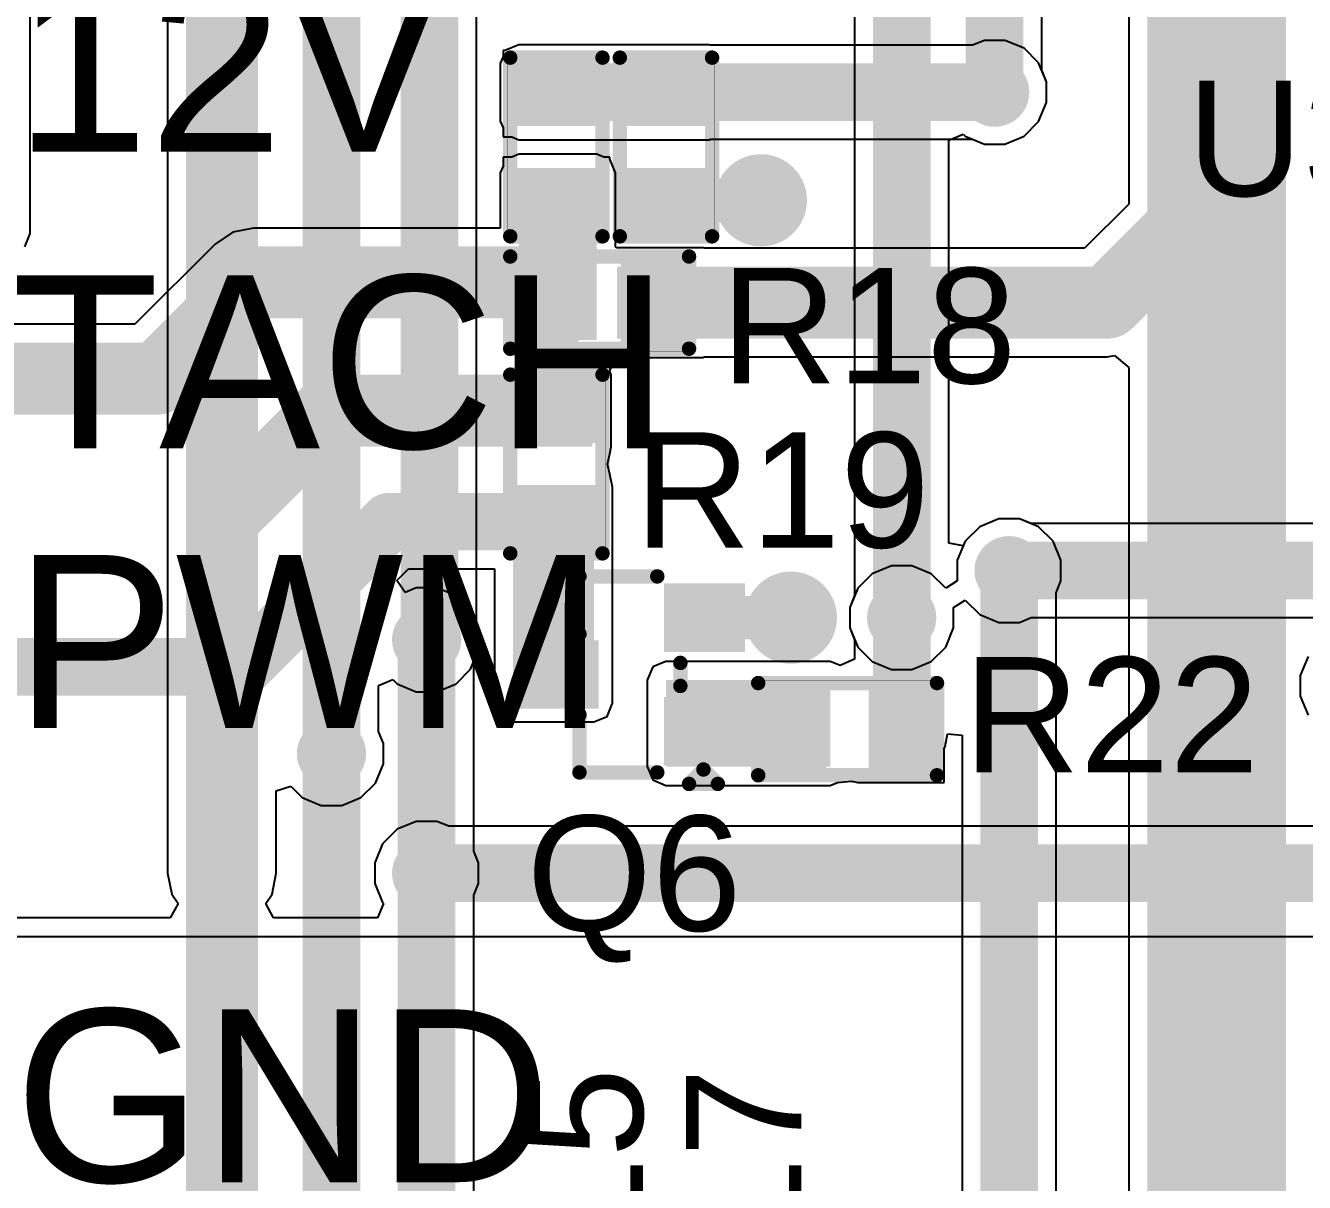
# Model space of a CAD drawing. Header units: millimetres. Extents: x -6.2 to 75.6, y -2 to 69.2.
# Drawn here: x 11.02 to 22.29, y 30.07 to 40.26 of the extents above; entities that cross this region are included whole.
import ezdxf

# ---------------------------------------------------------------- set-up
doc = ezdxf.new("R2010")
doc.units = ezdxf.units.MM
for name, color, linetype in [('BottomLayer', 5, 'Continuous'), ('BottomSolder', 6, 'Continuous'), ('TopLayer', 1, 'Continuous'), ('TopOverlay', 2, 'Continuous'), ('TopPaste', 8, 'Continuous'), ('TopSolder', 216, 'Continuous'), ('ViaHoleLayer', 16, 'Continuous')]:
    doc.layers.add(name, color=color, linetype=linetype)
doc.styles.add('Arial', font='arial.ttf', dxfattribs={"height": 0.2})

# ---------------------------------------------------------------- blocks, each defined once
blk = doc.blocks.new('R___0402_14')
at = {"layer": 'TopLayer'}
for points in [[(-0.6985, -0.3175), (-0.6985, 0.3175), (-0.2412999999999999, 0.3175), (-0.2413, -0.3175)], [(0.2412999999999999, -0.3175), (0.2413, 0.3175), (0.6985, 0.3175), (0.6985, -0.3175)]]:
    blk.add_hatch(color=1, dxfattribs=at).paths.add_polyline_path(points)
at = {"layer": 'TopPaste'}
for points in [[(-0.6985, -0.3175), (-0.6985, 0.3175), (-0.2412999999999999, 0.3175), (-0.2413, -0.3175)], [(0.2412999999999999, -0.3175), (0.2413, 0.3175), (0.6985, 0.3175), (0.6985, -0.3175)]]:
    blk.add_hatch(color=8, dxfattribs=at).paths.add_polyline_path(points)
at = {"layer": 'TopSolder'}
for points in [[(-0.75350116, -0.37250116), (-0.75350116, 0.37250116), (-0.1862988399999999, 0.37250116), (-0.18629884, -0.37250116)], [(0.1862988399999999, -0.37250116), (0.18629884, 0.37250116), (0.75350116, 0.37250116), (0.75350116, -0.37250116)]]:
    blk.add_hatch(color=216, dxfattribs=at).paths.add_polyline_path(points)
at = {"layer": 'TopOverlay'}
for points, const_width in [([(-0.7874, 0.4064), (0.7874, 0.4064)], 0.127), ([(-0.7874, 0.4064), (-0.7874, -0.4064)], 0.127), ([(0.7874, 0.4064), (0.7874, -0.4064)], 0.127), ([(-0.7874, -0.4064), (0.7874, -0.4064)], 0.127), ([(-0.8128, -0.4318), (0.8128, -0.4318)], 0.0032258)]:
    blk.add_lwpolyline(points, dxfattribs=dict(at, const_width=const_width))
for points, const_width in [([(-0.8191499999999999, 0.4064, 1), (-0.7556499999999999, 0.4064, 1)], 0.0635), ([(-0.8191499999999999, 0.4064, 1), (-0.7556499999999999, 0.4064, 1)], 0.0635), ([(0.7556499999999999, 0.4064, 1), (0.8191499999999999, 0.4064, 1)], 0.0635), ([(0.7556499999999999, 0.4064, 1), (0.8191499999999999, 0.4064, 1)], 0.0635), ([(-0.8191499999999999, -0.4064, 1), (-0.7556499999999999, -0.4064, 1)], 0.0635), ([(-0.8191499999999999, -0.4064, 1), (-0.7556499999999999, -0.4064, 1)], 0.0635), ([(-0.81360518, -0.4318, 1), (-0.8119948199999999, -0.4318, 1)], 0.0016129), ([(0.7556499999999999, -0.4064, 1), (0.8191499999999999, -0.4064, 1)], 0.0635), ([(0.7556499999999999, -0.4064, 1), (0.8191499999999999, -0.4064, 1)], 0.0635), ([(0.8119948199999999, -0.4318, 1), (0.81360518, -0.4318, 1)], 0.0016129)]:
    blk.add_lwpolyline(points, format="xyb", close=True, dxfattribs=dict(at, const_width=const_width))
blk = doc.blocks.new('R___0402_15')
at = {"layer": 'TopLayer'}
for points in [[(-0.6985, -0.3175), (-0.6985, 0.3175), (-0.2412999999999999, 0.3175), (-0.2413, -0.3175)], [(0.2412999999999999, -0.3175), (0.2413, 0.3175), (0.6985, 0.3175), (0.6985, -0.3175)]]:
    blk.add_hatch(color=1, dxfattribs=at).paths.add_polyline_path(points)
at = {"layer": 'TopPaste'}
for points in [[(-0.6985, -0.3175), (-0.6985, 0.3175), (-0.2412999999999999, 0.3175), (-0.2413, -0.3175)], [(0.2412999999999999, -0.3175), (0.2413, 0.3175), (0.6985, 0.3175), (0.6985, -0.3175)]]:
    blk.add_hatch(color=8, dxfattribs=at).paths.add_polyline_path(points)
at = {"layer": 'TopSolder'}
for points in [[(-0.75350116, -0.37250116), (-0.75350116, 0.37250116), (-0.1862988399999999, 0.37250116), (-0.18629884, -0.37250116)], [(0.1862988399999999, -0.37250116), (0.18629884, 0.37250116), (0.75350116, 0.37250116), (0.75350116, -0.37250116)]]:
    blk.add_hatch(color=216, dxfattribs=at).paths.add_polyline_path(points)
at = {"layer": 'TopOverlay'}
for points, const_width in [([(0.7874, 0.4064), (-0.7874, 0.4064)], 0.127), ([(-0.7874, 0.4064), (-0.7874, -0.4064)], 0.127), ([(0.7874, 0.4064), (0.7874, -0.4064)], 0.127), ([(0.7874, -0.4064), (-0.7874, -0.4064)], 0.127), ([(0.8128, -0.4318), (-0.8128, -0.4318)], 0.0032258)]:
    blk.add_lwpolyline(points, dxfattribs=dict(at, const_width=const_width))
for points, const_width in [([(-0.8191499999999999, 0.4064, 1), (-0.7556499999999999, 0.4064, 1)], 0.0635), ([(-0.8191499999999999, 0.4064, 1), (-0.7556499999999999, 0.4064, 1)], 0.0635), ([(0.7556499999999999, 0.4064, 1), (0.8191499999999999, 0.4064, 1)], 0.0635), ([(0.7556499999999999, 0.4064, 1), (0.8191499999999999, 0.4064, 1)], 0.0635), ([(-0.8191499999999999, -0.4064, 1), (-0.7556499999999999, -0.4064, 1)], 0.0635), ([(-0.8191499999999999, -0.4064, 1), (-0.7556499999999999, -0.4064, 1)], 0.0635), ([(-0.81360518, -0.4318, 1), (-0.8119948199999999, -0.4318, 1)], 0.0016129), ([(0.7556499999999999, -0.4064, 1), (0.8191499999999999, -0.4064, 1)], 0.0635), ([(0.7556499999999999, -0.4064, 1), (0.8191499999999999, -0.4064, 1)], 0.0635), ([(0.8119948199999999, -0.4318, 1), (0.81360518, -0.4318, 1)], 0.0016129)]:
    blk.add_lwpolyline(points, format="xyb", close=True, dxfattribs=dict(at, const_width=const_width))
blk = doc.blocks.new('R___0402_17')
at = {"layer": 'TopLayer'}
for points in [[(-0.6985, -0.3175), (-0.6985, 0.3174999999999999), (-0.2413000000000001, 0.3175), (-0.2412999999999999, -0.3174999999999999)], [(0.2413000000000001, -0.3175), (0.2412999999999999, 0.3174999999999999), (0.6985, 0.3175), (0.6985, -0.3174999999999999)]]:
    blk.add_hatch(color=1, dxfattribs=at).paths.add_polyline_path(points)
at = {"layer": 'TopPaste'}
for points in [[(-0.6985, -0.3175), (-0.6985, 0.3174999999999999), (-0.2413000000000001, 0.3175), (-0.2412999999999999, -0.3174999999999999)], [(0.2413000000000001, -0.3175), (0.2412999999999999, 0.3174999999999999), (0.6985, 0.3175), (0.6985, -0.3174999999999999)]]:
    blk.add_hatch(color=8, dxfattribs=at).paths.add_polyline_path(points)
at = {"layer": 'TopSolder'}
for points in [[(-0.75350116, -0.3725011600000001), (-0.75350116, 0.3725011599999999), (-0.18629884, 0.3725011600000001), (-0.1862988399999999, -0.3725011599999999)], [(0.18629884, -0.3725011600000001), (0.1862988399999999, 0.3725011599999999), (0.75350116, 0.3725011600000001), (0.75350116, -0.3725011599999999)]]:
    blk.add_hatch(color=216, dxfattribs=at).paths.add_polyline_path(points)
at = {"layer": 'TopOverlay'}
for points, const_width in [([(0.7874, 0.4064), (-0.7874, 0.4064)], 0.127), ([(-0.7874, -0.4064), (-0.7874, 0.4064)], 0.127), ([(0.7874, -0.4064), (0.7874, 0.4064)], 0.127), ([(0.7874, -0.4064), (-0.7874, -0.4064)], 0.127), ([(0.8128, -0.4318), (-0.8128, -0.4318)], 0.0032258)]:
    blk.add_lwpolyline(points, dxfattribs=dict(at, const_width=const_width))
for points, const_width in [([(-0.8191499999999999, 0.4064, 1), (-0.7556499999999999, 0.4064, 1)], 0.0635), ([(-0.8191499999999999, 0.4064, 1), (-0.7556499999999999, 0.4064, 1)], 0.0635), ([(0.7556499999999999, 0.4064, 1), (0.8191499999999999, 0.4064, 1)], 0.0635), ([(0.7556499999999999, 0.4064, 1), (0.8191499999999999, 0.4064, 1)], 0.0635), ([(-0.8191499999999999, -0.4064, 1), (-0.7556499999999999, -0.4064, 1)], 0.0635), ([(-0.8191499999999999, -0.4064, 1), (-0.7556499999999999, -0.4064, 1)], 0.0635), ([(-0.81360518, -0.4318, 1), (-0.8119948199999999, -0.4318, 1)], 0.0016129), ([(0.7556499999999999, -0.4064, 1), (0.8191499999999999, -0.4064, 1)], 0.0635), ([(0.7556499999999999, -0.4064, 1), (0.8191499999999999, -0.4064, 1)], 0.0635), ([(0.8119948199999999, -0.4318, 1), (0.81360518, -0.4318, 1)], 0.0016129)]:
    blk.add_lwpolyline(points, format="xyb", close=True, dxfattribs=dict(at, const_width=const_width))
blk = doc.blocks.new('R___0402_18')
at = {"layer": 'TopLayer'}
for points in [[(-0.6985, -0.3175), (-0.6985, 0.3175), (-0.2412999999999999, 0.3175), (-0.2413, -0.3175)], [(0.2412999999999999, -0.3175), (0.2413, 0.3175), (0.6985, 0.3175), (0.6985, -0.3175)]]:
    blk.add_hatch(color=1, dxfattribs=at).paths.add_polyline_path(points)
at = {"layer": 'TopPaste'}
for points in [[(-0.6985, -0.3175), (-0.6985, 0.3175), (-0.2412999999999999, 0.3175), (-0.2413, -0.3175)], [(0.2412999999999999, -0.3175), (0.2413, 0.3175), (0.6985, 0.3175), (0.6985, -0.3175)]]:
    blk.add_hatch(color=8, dxfattribs=at).paths.add_polyline_path(points)
at = {"layer": 'TopSolder'}
for points in [[(-0.75350116, -0.37250116), (-0.75350116, 0.37250116), (-0.1862988399999999, 0.37250116), (-0.18629884, -0.37250116)], [(0.1862988399999999, -0.37250116), (0.18629884, 0.37250116), (0.75350116, 0.37250116), (0.75350116, -0.37250116)]]:
    blk.add_hatch(color=216, dxfattribs=at).paths.add_polyline_path(points)
at = {"layer": 'TopOverlay'}
for points, const_width in [([(-0.7874, 0.4064), (0.7874, 0.4064)], 0.127), ([(-0.7874, 0.4064), (-0.7874, -0.4064)], 0.127), ([(0.7874, 0.4064), (0.7874, -0.4064)], 0.127), ([(-0.7874, -0.4064), (0.7874, -0.4064)], 0.127), ([(-0.8128, -0.4318), (0.8128, -0.4318)], 0.0032258)]:
    blk.add_lwpolyline(points, dxfattribs=dict(at, const_width=const_width))
for points, const_width in [([(-0.8191499999999999, 0.4064, 1), (-0.7556499999999999, 0.4064, 1)], 0.0635), ([(-0.8191499999999999, 0.4064, 1), (-0.7556499999999999, 0.4064, 1)], 0.0635), ([(0.7556499999999999, 0.4064, 1), (0.8191499999999999, 0.4064, 1)], 0.0635), ([(0.7556499999999999, 0.4064, 1), (0.8191499999999999, 0.4064, 1)], 0.0635), ([(-0.8191499999999999, -0.4064, 1), (-0.7556499999999999, -0.4064, 1)], 0.0635), ([(-0.8191499999999999, -0.4064, 1), (-0.7556499999999999, -0.4064, 1)], 0.0635), ([(-0.81360518, -0.4318, 1), (-0.8119948199999999, -0.4318, 1)], 0.0016129), ([(0.7556499999999999, -0.4064, 1), (0.8191499999999999, -0.4064, 1)], 0.0635), ([(0.7556499999999999, -0.4064, 1), (0.8191499999999999, -0.4064, 1)], 0.0635), ([(0.8119948199999999, -0.4318, 1), (0.81360518, -0.4318, 1)], 0.0016129)]:
    blk.add_lwpolyline(points, format="xyb", close=True, dxfattribs=dict(at, const_width=const_width))
blk = doc.blocks.new('R___0402_19')
at = {"layer": 'TopLayer'}
for points in [[(-0.6985, -0.3175), (-0.6985, 0.3175), (-0.2412999999999999, 0.3175), (-0.2413, -0.3175)], [(0.2412999999999999, -0.3175), (0.2413, 0.3175), (0.6985, 0.3175), (0.6985, -0.3175)]]:
    blk.add_hatch(color=1, dxfattribs=at).paths.add_polyline_path(points)
at = {"layer": 'TopPaste'}
for points in [[(-0.6985, -0.3175), (-0.6985, 0.3175), (-0.2412999999999999, 0.3175), (-0.2413, -0.3175)], [(0.2412999999999999, -0.3175), (0.2413, 0.3175), (0.6985, 0.3175), (0.6985, -0.3175)]]:
    blk.add_hatch(color=8, dxfattribs=at).paths.add_polyline_path(points)
at = {"layer": 'TopSolder'}
for points in [[(-0.75350116, -0.37250116), (-0.75350116, 0.37250116), (-0.1862988399999999, 0.37250116), (-0.18629884, -0.37250116)], [(0.1862988399999999, -0.37250116), (0.18629884, 0.37250116), (0.75350116, 0.37250116), (0.75350116, -0.37250116)]]:
    blk.add_hatch(color=216, dxfattribs=at).paths.add_polyline_path(points)
at = {"layer": 'TopOverlay'}
for points, const_width in [([(-0.7874, 0.4064), (0.7874, 0.4064)], 0.127), ([(-0.7874, -0.4064), (-0.7874, 0.4064)], 0.127), ([(0.7874, -0.4064), (0.7874, 0.4064)], 0.127), ([(-0.7874, -0.4064), (0.7874, -0.4064)], 0.127), ([(-0.8128, -0.4318), (0.8128, -0.4318)], 0.0032258)]:
    blk.add_lwpolyline(points, dxfattribs=dict(at, const_width=const_width))
for points, const_width in [([(-0.8191499999999999, 0.4064, 1), (-0.7556499999999999, 0.4064, 1)], 0.0635), ([(-0.8191499999999999, 0.4064, 1), (-0.7556499999999999, 0.4064, 1)], 0.0635), ([(0.7556499999999999, 0.4064, 1), (0.8191499999999999, 0.4064, 1)], 0.0635), ([(0.7556499999999999, 0.4064, 1), (0.8191499999999999, 0.4064, 1)], 0.0635), ([(-0.8191499999999999, -0.4064, 1), (-0.7556499999999999, -0.4064, 1)], 0.0635), ([(-0.8191499999999999, -0.4064, 1), (-0.7556499999999999, -0.4064, 1)], 0.0635), ([(-0.81360518, -0.4318, 1), (-0.8119948199999999, -0.4318, 1)], 0.0016129), ([(0.7556499999999999, -0.4064, 1), (0.8191499999999999, -0.4064, 1)], 0.0635), ([(0.7556499999999999, -0.4064, 1), (0.8191499999999999, -0.4064, 1)], 0.0635), ([(0.8119948199999999, -0.4318, 1), (0.81360518, -0.4318, 1)], 0.0016129)]:
    blk.add_lwpolyline(points, format="xyb", close=True, dxfattribs=dict(at, const_width=const_width))
blk = doc.blocks.new('SOT_523_27')
at = {"layer": 'TopLayer'}
for points in [[(-0.1999996, 0.9000020099999999), (0.1999996, 0.9000020099999999), (0.1999996, 0.39000303), (-0.1999996, 0.39000303)], [(-0.6999985999999999, -0.38999795), (-0.2999994, -0.38999795), (-0.2999994, -0.8999969299999999), (-0.6999985999999999, -0.8999969299999999)], [(0.30000194, -0.38999795), (0.7000011399999999, -0.38999795), (0.7000011399999999, -0.8999969299999999), (0.30000194, -0.8999969299999999)]]:
    blk.add_hatch(color=1, dxfattribs=at).paths.add_polyline_path(points)
at = {"layer": 'TopPaste'}
for points in [[(-0.1999996, 0.9000020099999999), (0.1999996, 0.9000020099999999), (0.1999996, 0.39000303), (-0.1999996, 0.39000303)], [(-0.6999985999999999, -0.38999795), (-0.2999994, -0.38999795), (-0.2999994, -0.8999969299999999), (-0.6999985999999999, -0.8999969299999999)], [(0.30000194, -0.38999795), (0.7000011399999999, -0.38999795), (0.7000011399999999, -0.8999969299999999), (0.30000194, -0.8999969299999999)]]:
    blk.add_hatch(color=8, dxfattribs=at).paths.add_polyline_path(points)
at = {"layer": 'TopSolder'}
for points in [[(-0.3015996, 1.00160201), (0.3015996, 1.00160201), (0.3015996, 0.28840303), (-0.3015996, 0.28840303)], [(-0.8015985999999998, -0.28839795), (-0.1983994, -0.28839795), (-0.1983994, -1.00159693), (-0.8015985999999998, -1.00159693)], [(0.19840194, -0.28839795), (0.8016011399999999, -0.28839795), (0.8016011399999999, -1.00159693), (0.19840194, -1.00159693)]]:
    blk.add_hatch(color=216, dxfattribs=at).paths.add_polyline_path(points)
at = {"layer": 'TopOverlay', "const_width": 0.127}
for points in [[(-0.8635974599999999, 0.4571999999999999), (-0.35559746, 0.4571999999999999)], [(-0.8635974599999999, 0.4571999999999999), (-0.8635974599999999, -0.2286)], [(0.35559746, 0.4571999999999999), (0.8635974599999999, 0.4571999999999999)], [(0.8635974599999999, 0.4571999999999999), (0.8635974599999999, -0.2286)], [(-0.9652, -0.508), (-0.9652, -0.7619999999999999)], [(-0.9652, -0.508), (-0.8382, -0.635)], [(-0.1016, -0.4318), (0.1016, -0.4318)], [(-0.8382, -0.635), (-0.9652, -0.7619999999999999)]]:
    blk.add_lwpolyline(points, dxfattribs=at)
at = {"layer": 'TopOverlay', "const_width": 0.0635}
for points in [[(-0.89534746, 0.4571999999999999, 1), (-0.8318474599999999, 0.4571999999999999, 1)], [(-0.89534746, 0.4571999999999999, 1), (-0.8318474599999999, 0.4571999999999999, 1)], [(-0.38734746, 0.4571999999999999, 1), (-0.32384746, 0.4571999999999999, 1)], [(0.32384746, 0.4571999999999999, 1), (0.38734746, 0.4571999999999999, 1)], [(0.8318474599999999, 0.4571999999999999, 1), (0.89534746, 0.4571999999999999, 1)], [(0.8318474599999999, 0.4571999999999999, 1), (0.89534746, 0.4571999999999999, 1)], [(-0.89534746, -0.2286, 1), (-0.8318474599999999, -0.2286, 1)], [(0.8318474599999999, -0.2286, 1), (0.89534746, -0.2286, 1)], [(-0.99695, -0.508, 1), (-0.9334499999999999, -0.508, 1)], [(-0.99695, -0.508, 1), (-0.9334499999999999, -0.508, 1)], [(-0.13335, -0.4318, 1), (-0.06985, -0.4318, 1)], [(0.06985, -0.4318, 1), (0.13335, -0.4318, 1)], [(-0.86995, -0.635, 1), (-0.80645, -0.635, 1)], [(-0.86995, -0.635, 1), (-0.80645, -0.635, 1)], [(-0.99695, -0.7619999999999999, 1), (-0.9334499999999999, -0.7619999999999999, 1)], [(-0.99695, -0.7619999999999999, 1), (-0.9334499999999999, -0.7619999999999999, 1)]]:
    blk.add_lwpolyline(points, format="xyb", close=True, dxfattribs=at)

msp = doc.modelspace()

# ---------------------------------------------------------------- hatches: boundary and pattern name
at = {"layer": 'BottomLayer'}
h = msp.add_hatch(color=5, dxfattribs=at)
edge = h.paths.add_edge_path()
edge.add_arc((19.55801016, 39.6748), 0.3048, 0, 360)
h = msp.add_hatch(color=5, dxfattribs=at)
edge = h.paths.add_edge_path()
edge.add_arc((17.49861118, 38.7223), 0.3048, 0, 360)
h = msp.add_hatch(color=5, dxfattribs=at)
edge = h.paths.add_edge_path()
edge.add_arc((12.75081016, 35.9156), 0.3048, 0, 360)
h = msp.add_hatch(color=5, dxfattribs=at)
edge = h.paths.add_edge_path()
edge.add_arc((19.68501016, 35.4584), 0.3048, 0, 360)
h = msp.add_hatch(color=5, dxfattribs=at)
edge = h.paths.add_edge_path()
edge.add_arc((17.76260862, 35.04400154), 0.3048, 0, 360)
h = msp.add_hatch(color=5, dxfattribs=at)
edge = h.paths.add_edge_path()
edge.add_arc((18.73886016, 35.04400154), 0.3048, 0, 360)
h = msp.add_hatch(color=5, dxfattribs=at)
edge = h.paths.add_edge_path()
edge.add_arc((14.55421016, 34.8488), 0.3048, 0, 360)
h = msp.add_hatch(color=5, dxfattribs=at)
edge = h.paths.add_edge_path()
edge.add_arc((13.71601016, 33.8455), 0.3048, 0, 360)
h = msp.add_hatch(color=5, dxfattribs=at)
edge = h.paths.add_edge_path()
edge.add_arc((12.75081016, 32.7914), 0.3048, 0, 360)
h = msp.add_hatch(color=5, dxfattribs=at)
edge = h.paths.add_edge_path()
edge.add_arc((14.55421016, 32.7914), 0.3048, 0, 360)
at = {"layer": 'BottomSolder'}
h = msp.add_hatch(color=6, dxfattribs=at)
edge = h.paths.add_edge_path()
edge.add_arc((17.49861118, 38.7223), 0.4064, 0, 360)
h = msp.add_hatch(color=6, dxfattribs=at)
edge = h.paths.add_edge_path()
edge.add_arc((17.76260862, 35.04400154), 0.4064, 0, 360)
at = {"layer": 'TopLayer'}
for points in [[(20.9042, 27.4066), (22.1234, 27.4066), (22.1234, 49.7078), (20.9042, 49.7078)], [(15.36701016, 39.4208), (17.04341016, 39.4208), (17.04341016, 39.9288), (15.36701016, 39.9288)], [(15.36701016, 37.49039999999999), (16.05281016, 37.49039999999999), (16.05281016, 38.9636), (15.36701016, 38.9636)], [(16.23061016, 37.5031), (16.99261016, 37.5031), (16.99261016, 38.1381), (16.23061016, 38.1381)], [(16.01471016, 37.18559999999999), (15.25271016, 37.18559999999999), (15.25271016, 36.5506), (16.01471016, 36.5506)], [(15.31621016, 34.29), (16.02741016, 34.29), (16.02741016, 36.195), (15.31621016, 36.195)], [(16.66241016, 33.7312), (18.11021016, 33.7312), (18.11021016, 34.4932), (16.66241016, 34.4932)]]:
    msp.add_hatch(color=1, dxfattribs=at).paths.add_polyline_path(points)
h = msp.add_hatch(color=1, dxfattribs=at)
edge = h.paths.add_edge_path()
edge.add_arc((19.55801016, 39.6748), 0.3048, 0, 360)
h = msp.add_hatch(color=1, dxfattribs=at)
edge = h.paths.add_edge_path()
edge.add_arc((17.49861118, 38.7223), 0.3048, 0, 360)
h = msp.add_hatch(color=1, dxfattribs=at)
edge = h.paths.add_edge_path()
edge.add_arc((12.75081016, 35.9156), 0.3048, 0, 360)
h = msp.add_hatch(color=1, dxfattribs=at)
edge = h.paths.add_edge_path()
edge.add_arc((19.68501016, 35.4584), 0.3048, 0, 360)
h = msp.add_hatch(color=1, dxfattribs=at)
edge = h.paths.add_edge_path()
edge.add_arc((17.76260862, 35.04400154), 0.3048, 0, 360)
h = msp.add_hatch(color=1, dxfattribs=at)
edge = h.paths.add_edge_path()
edge.add_arc((18.73886016, 35.04400154), 0.3048, 0, 360)
h = msp.add_hatch(color=1, dxfattribs=at)
edge = h.paths.add_edge_path()
edge.add_arc((14.55421016, 34.8488), 0.3048, 0, 360)
h = msp.add_hatch(color=1, dxfattribs=at)
edge = h.paths.add_edge_path()
edge.add_arc((13.71601016, 33.8455), 0.3048, 0, 360)
h = msp.add_hatch(color=1, dxfattribs=at)
edge = h.paths.add_edge_path()
edge.add_arc((12.75081016, 32.7914), 0.3048, 0, 360)
h = msp.add_hatch(color=1, dxfattribs=at)
edge = h.paths.add_edge_path()
edge.add_arc((14.55421016, 32.7914), 0.3048, 0, 360)
at = {"layer": 'TopSolder'}
h = msp.add_hatch(color=216, dxfattribs=at)
edge = h.paths.add_edge_path()
edge.add_arc((17.49861118, 38.7223), 0.4064, 0, 360)
h = msp.add_hatch(color=216, dxfattribs=at)
edge = h.paths.add_edge_path()
edge.add_arc((17.76260862, 35.04400154), 0.4064, 0, 360)
at = {"layer": 'ViaHoleLayer'}
h = msp.add_hatch(color=16, dxfattribs=at)
edge = h.paths.add_edge_path()
edge.add_arc((19.55801016, 39.6748), 0.1524, 0, 360)
h = msp.add_hatch(color=16, dxfattribs=at)
edge = h.paths.add_edge_path()
edge.add_arc((17.49861118, 38.7223), 0.1524, 0, 360)
h = msp.add_hatch(color=16, dxfattribs=at)
edge = h.paths.add_edge_path()
edge.add_arc((12.75081016, 35.9156), 0.1524, 0, 360)
h = msp.add_hatch(color=16, dxfattribs=at)
edge = h.paths.add_edge_path()
edge.add_arc((19.68501016, 35.4584), 0.1524, 0, 360)
h = msp.add_hatch(color=16, dxfattribs=at)
edge = h.paths.add_edge_path()
edge.add_arc((17.76260862, 35.04400154), 0.1524, 0, 360)
h = msp.add_hatch(color=16, dxfattribs=at)
edge = h.paths.add_edge_path()
edge.add_arc((18.73886016, 35.04400154), 0.1524, 0, 360)
h = msp.add_hatch(color=16, dxfattribs=at)
edge = h.paths.add_edge_path()
edge.add_arc((14.55421016, 34.8488), 0.1524, 0, 360)
h = msp.add_hatch(color=16, dxfattribs=at)
edge = h.paths.add_edge_path()
edge.add_arc((13.71601016, 33.8455), 0.1524, 0, 360)
h = msp.add_hatch(color=16, dxfattribs=at)
edge = h.paths.add_edge_path()
edge.add_arc((12.75081016, 32.7914), 0.1524, 0, 360)
h = msp.add_hatch(color=16, dxfattribs=at)
edge = h.paths.add_edge_path()
edge.add_arc((14.55421016, 32.7914), 0.1524, 0, 360)

# ---------------------------------------------------------------- linework, layer by layer
at = {"layer": 'BottomLayer'}
for p, q in [((12.2717052, 47.4218), (12.2717052, 35.9156)), ((18.32449726, 45.33266016), (18.32449726, 35.2383598)), ((14.99397306, 34.98183758), (14.99397306, 44.30644174)), ((19.97237306, 39.86915826), (19.97237306, 44.0810523)), ((20.01521016, 39.76574215999999), (19.97237306, 39.86915826)), ((20.01521016, 39.58385783999999), (20.01521016, 39.76574215999999)), ((19.945604, 39.41581652), (20.01521016, 39.58385783999999)), ((19.81699364, 39.28720616), (19.945604, 39.41581652)), ((19.15322306, 39.25340384), (19.28022306, 39.30600978)), ((19.15322306, 35.70114018), (19.15322306, 39.25340384)), ((19.28022306, 39.30600978), (19.29902668, 39.28720616)), ((19.29902668, 39.28720616), (19.467068, 39.2176)), ((19.467068, 39.2176), (19.64895232, 39.2176)), ((19.64895232, 39.2176), (19.81699364, 39.28720616)), ((12.2717052, 35.9156), (12.2717052, 32.7914)), ((19.42602668, 35.84599384), (19.29741632, 35.71738348)), ((19.594068, 35.9156), (19.42602668, 35.84599384)), ((19.77595232, 35.9156), (19.594068, 35.9156)), ((19.87936842, 35.8727629), (19.77595232, 35.9156)), ((27.51437474, 35.8727629), (19.87936842, 35.8727629)), ((19.29741632, 35.71738348), (19.28022306, 35.67587734)), ((19.28022306, 35.67587734), (19.15322306, 35.70114018)), ((18.32449726, 35.2383598), (18.28166016, 35.1349437)), ((19.19606016, 35.13494116), (19.29741886, 35.19941398)), ((19.29741886, 35.19941398), (19.42602668, 35.07080616)), ((18.28166016, 35.1349437), (18.28166016, 34.95305938)), ((19.19606016, 34.95305938), (19.19606016, 35.13494116)), ((19.42602668, 35.07080616), (19.594068, 35.0012)), ((19.77595232, 35.0012), (19.87936842, 35.0440371)), ((19.87936842, 35.0440371), (27.68601016, 35.0440371)), ((15.01141016, 34.93974216), (14.99397306, 34.98183758)), ((15.01141016, 34.75785784), (15.01141016, 34.93974216)), ((18.28166016, 34.95305938), (18.35126632, 34.78501806)), ((19.126454, 34.78501806), (19.19606016, 34.95305938)), ((19.594068, 35.0012), (19.77595232, 35.0012)), ((14.941804, 34.58981651999999), (15.01141016, 34.75785784)), ((18.35126632, 34.78501806), (18.47987668, 34.6564077)), ((18.99784364, 34.6564077), (19.126454, 34.78501806)), ((22.32000616, 34.70138348), (22.2504, 34.53334216)), ((14.81319364, 34.46120616), (14.941804, 34.58981651999999)), ((18.47987668, 34.6564077), (18.647918, 34.58680154)), ((18.647918, 34.58680154), (18.82980232, 34.58680154)), ((18.82980232, 34.58680154), (18.99784364, 34.6564077)), ((14.13037306, 34.44645384), (14.25737306, 34.49905978)), ((14.25737306, 34.49905978), (14.29522668, 34.46120616)), ((22.2504, 34.53334216), (22.2504, 34.35145783999999)), ((14.13037306, 34.03985826), (14.13037306, 34.44645384)), ((14.29522668, 34.46120616), (14.463268, 34.3916)), ((14.463268, 34.3916), (14.64515232, 34.3916)), ((14.64515232, 34.3916), (14.81319364, 34.46120616)), ((22.2504, 34.35145783999999), (22.32000616, 34.18341652)), ((14.17321016, 33.93644216), (14.13037306, 34.03985826)), ((14.17321016, 33.75455784), (14.17321016, 33.93644216)), ((14.103604, 33.58651652), (14.17321016, 33.75455784)), ((13.97499364, 33.45790616), (14.103604, 33.58651652)), ((13.22991512, 33.517713), (13.35691512, 33.55801772)), ((13.22991512, 32.7914), (13.22991512, 33.517713)), ((13.35691512, 33.55801772), (13.45702668, 33.45790616)), ((13.45702668, 33.45790616), (13.625068, 33.3883)), ((13.625068, 33.3883), (13.80695232, 33.3883)), ((13.80695232, 33.3883), (13.97499364, 33.45790616)), ((14.463268, 33.2486), (14.29522668, 33.17899384)), ((14.64515232, 33.2486), (14.463268, 33.2486)), ((14.7485735, 33.20576036), (14.64515232, 33.2486)), ((14.29522668, 33.17899384), (14.16661632, 33.05038347999999)), ((38.20264648, 33.2057629), (14.7485735, 33.20576036)), ((14.16661632, 33.05038347999999), (14.09701016, 32.88234216)), ((12.2717052, 32.7914), (12.30817452, 32.60805518)), ((13.1934458, 32.60805518), (13.22991512, 32.7914)), ((14.09701016, 32.88234216), (14.09701016, 32.70045784)), ((14.09701016, 32.70045784), (14.16661632, 32.53241652)), ((12.30817452, 32.60805518), (12.36396562, 32.52455776)), ((13.1376547, 32.52455776), (13.1934458, 32.60805518)), ((12.36396562, 32.52455776), (12.29608158, 32.39755776)), ((13.20553874, 32.39755776), (13.1376547, 32.52455776)), ((14.17447508, 32.52455776), (14.12186914, 32.39755776)), ((14.16661632, 32.53241652), (14.17447508, 32.52455776)), ((12.29608158, 32.39755776), (6.74355776, 32.39755776)), ((14.12186914, 32.39755776), (13.20553874, 32.39755776)), ((6.5786, 32.2326), (49.4284, 32.2326))]:
    msp.add_line(p, q, dxfattribs=at)
for points, const_width in [([(13.71601016, 33.8455), (13.71601016, 51.181)], 0.508), ([(12.75081016, 35.9156), (12.75081016, 47.4218)], 0.635), ([(18.73886016, 35.04400154), (18.73886016, 45.33266016)], 0.508), ([(19.55801016, 39.6748), (19.55801016, 45.05961016)], 0.508), ([(14.57961016, 34.94604136), (14.57961016, 44.5008)], 0.508), ([(12.75081016, 32.7914), (12.75081016, 35.9156)], 0.635), ([(19.68501016, 35.4584), (27.68601016, 35.4584)], 0.508), ([(14.57364878, 34.94007998), (14.57961016, 34.94604136)], 0.508), ([(14.57364878, 34.88016138), (14.57364878, 34.94007998)], 0.508), ([(14.57364878, 34.88016138), (14.57961016, 34.87419999999999)], 0.508), ([(14.55421016, 32.79139746), (41.32581016, 32.7914)], 0.508)]:
    msp.add_lwpolyline(points, dxfattribs=dict(at, const_width=const_width))
for points, const_width in [([(19.43101016, 39.6748, 1), (19.68501016, 39.6748, 1)], 0.254), ([(12.59206016, 35.9156, 1), (12.90956016, 35.9156, 1)], 0.3175), ([(12.59206016, 35.9156, 1), (12.90956016, 35.9156, 1)], 0.3175), ([(19.55801016, 35.4584, 1), (19.81201016, 35.4584, 1)], 0.254), ([(18.61186016, 35.04400154, 1), (18.86586016, 35.04400154, 1)], 0.254), ([(14.44664878, 34.94007998, 1), (14.70064878, 34.94007998, 1)], 0.254), ([(14.44664878, 34.94007998, 1), (14.70064878, 34.94007998, 1)], 0.254), ([(14.45261016, 34.94604136, 1), (14.70661016, 34.94604136, 1)], 0.254), ([(14.45261016, 34.94604136, 1), (14.70661016, 34.94604136, 1)], 0.254), ([(14.44664878, 34.88016138, 1), (14.70064878, 34.88016138, 1)], 0.254), ([(14.44664878, 34.88016138, 1), (14.70064878, 34.88016138, 1)], 0.254), ([(14.45261016, 34.87419999999999, 1), (14.70661016, 34.87419999999999, 1)], 0.254), ([(13.58901016, 33.8455, 1), (13.84301016, 33.8455, 1)], 0.254), ([(12.59206016, 32.7914, 1), (12.90956016, 32.7914, 1)], 0.3175), ([(14.42721016, 32.79139746, 1), (14.68121016, 32.79139746, 1)], 0.254)]:
    msp.add_lwpolyline(points, format="xyb", close=True, dxfattribs=dict(at, const_width=const_width))
at = {"layer": 'TopLayer'}
for p, q in [((20.73924224, 44.04872064), (20.73924224, 38.68878724)), ((11.06155522, 38.43019492), (11.06155776, 41.09719492)), ((19.467068, 40.132), (19.3636519, 40.0891629)), ((19.64895232, 40.132), (19.467068, 40.132)), ((19.81699364, 40.06239384), (19.64895232, 40.132)), ((15.249398, 40.0431), (15.22731016, 40.0431)), ((15.22731016, 40.0431), (15.22731016, 39.98977523999999)), ((15.25036828, 40.04544188), (15.249398, 40.0431)), ((15.36701016, 40.09375776), (15.25036828, 40.04544188)), ((17.04341016, 40.09375776), (15.36701016, 40.09375776)), ((17.05450234, 40.0891629), (17.04341016, 40.09375776)), ((19.3636519, 40.0891629), (17.05450234, 40.0891629)), ((19.945604, 39.93378348), (19.81699364, 40.06239384)), ((15.22731016, 39.98977523999999), (15.2020524, 39.9288)), ((15.2020524, 39.9288), (15.2020524, 39.4208)), ((20.01521016, 39.76574215999999), (19.945604, 39.93378348)), ((20.01521016, 39.58385783999999), (20.01521016, 39.76574215999999)), ((19.945604, 39.41581652), (20.01521016, 39.58385783999999)), ((15.2020524, 39.4208), (15.22731016, 39.35982476)), ((15.22731016, 39.35982476), (15.22731016, 39.2811)), ((19.81699364, 39.28720616), (19.945604, 39.41581652)), ((15.22731016, 39.2811), (15.30603492, 39.2811)), ((15.30603492, 39.2811), (15.36701016, 39.25584224)), ((15.36701016, 39.25584224), (17.04341016, 39.25584224)), ((17.04341016, 39.25584224), (17.05450234, 39.2604371)), ((17.05450234, 39.2604371), (19.3636519, 39.2604371)), ((19.3636519, 39.2604371), (19.467068, 39.2176)), ((19.467068, 39.2176), (19.64895232, 39.2176)), ((19.64895232, 39.2176), (19.81699364, 39.28720616)), ((15.30603492, 39.1033), (15.22731016, 39.1033)), ((15.22731016, 39.1033), (15.22731016, 39.02457524)), ((15.36701016, 39.12855776), (15.30603492, 39.1033)), ((16.05281016, 39.12855776), (15.36701016, 39.12855776)), ((16.1137854, 39.1033), (16.05281016, 39.12855776)), ((16.16711016, 39.1033), (16.1137854, 39.1033)), ((16.16711016, 39.08121216), (16.16711016, 39.1033)), ((15.22731016, 39.02457524), (15.2020524, 38.9636)), ((16.16945204, 39.08024188), (16.16711016, 39.08121216)), ((16.21776792, 38.9636), (16.16945204, 39.08024188)), ((15.2020524, 38.9636), (15.2020524, 38.47750496)), ((16.21776792, 38.31164042), (16.21776792, 38.9636)), ((20.73924224, 38.68878724), (20.35015996, 38.29970496)), ((11.01323934, 38.31355304), (11.06155522, 38.43019492)), ((12.8468628, 38.44103564), (12.69143258, 38.33717758)), ((13.03021016, 38.47750496), (12.8468628, 38.44103564)), ((15.2020524, 38.47750496), (13.03021016, 38.47750496)), ((12.69143258, 38.33717758), (11.98431436, 37.63005936)), ((16.2306127, 38.30305776), (16.21776792, 38.31164042)), ((16.99261016, 38.30305776), (16.2306127, 38.30305776)), ((17.00070514, 38.29970496), (16.99261016, 38.30305776)), ((20.35015996, 38.29970496), (17.00070514, 38.29970496)), ((11.98431436, 37.63005936), (10.7771057, 37.63005936)), ((16.19611696, 37.27775882), (16.25722936, 37.33814224)), ((16.25722936, 37.33814224), (16.99261016, 37.33814224)), ((16.99261016, 37.33814224), (17.00070514, 37.34149504)), ((17.00070514, 37.34149504), (20.54861016, 37.34149504)), ((20.54861016, 37.34149504), (20.6122397, 37.35415185999999)), ((20.6122397, 37.35415185999999), (20.73924224, 37.24992296)), ((16.16711016, 37.22697914), (16.19611696, 37.27775882)), ((16.16711016, 37.21591744), (16.16711016, 37.22697914)), ((16.17966792, 37.18559999999999), (16.16711016, 37.21591744)), ((16.17966792, 36.55060253999999), (16.17966792, 37.18559999999999)), ((20.73924224, 37.24992296), (20.73924224, 27.4066)), ((16.1671127, 36.4871), (16.17966792, 36.55060253999999)), ((16.14598752, 36.39829652), (16.1671127, 36.4871)), ((16.1671127, 36.3093), (16.14598752, 36.39829652)), ((16.1671127, 36.4871), (16.1671127, 36.4871)), ((16.19236792, 36.195), (16.1671127, 36.3093)), ((16.1671127, 36.3093), (16.1671127, 36.3093)), ((16.19236792, 34.29), (16.19236792, 36.195)), ((19.42602668, 35.84599384), (19.29741632, 35.71738348)), ((19.594068, 35.9156), (19.42602668, 35.84599384)), ((19.77595232, 35.9156), (19.594068, 35.9156)), ((19.94399364, 35.84599384), (19.77595232, 35.9156)), ((20.072604, 35.71738348), (19.94399364, 35.84599384)), ((19.29741632, 35.71738348), (19.22781016, 35.54934216)), ((20.14221016, 35.54934216), (20.072604, 35.71738348)), ((18.647918, 35.50120154), (18.47987668, 35.43159538)), ((18.82980232, 35.50120154), (18.647918, 35.50120154)), ((18.99784364, 35.43159538), (18.82980232, 35.50120154)), ((19.22781016, 35.54934216), (19.22781016, 35.36746038)), ((20.14221016, 35.36745784), (20.14221016, 35.54934216)), ((14.29254698, 35.37274866), (14.39563542, 35.4758371)), ((14.39563542, 35.4758371), (15.1512524, 35.4758371)), ((15.1512524, 35.4758371), (15.1512524, 34.29)), ((18.47987668, 35.43159538), (18.35126632, 35.30298502)), ((19.12645146, 35.30298756), (18.99784364, 35.43159538)), ((14.3644874, 35.26508313999999), (14.29254698, 35.37274866)), ((14.463268, 35.306), (14.3644874, 35.26508313999999)), ((14.64515232, 35.306), (14.463268, 35.306)), ((14.81319364, 35.23639384), (14.64515232, 35.306)), ((18.35126632, 35.30298502), (18.28166016, 35.1349437)), ((19.22781016, 35.36746038), (19.12645146, 35.30298756)), ((20.09937306, 35.26404174), (20.14221016, 35.36745784)), ((20.09937306, 28.65121015999999), (20.09937306, 35.26404174)), ((14.941804, 35.10778348), (14.81319364, 35.23639384)), ((15.01141016, 34.93974216), (14.941804, 35.10778348)), ((18.28166016, 35.1349437), (18.28166016, 34.95305938)), ((15.01141016, 34.75785784), (15.01141016, 34.93974216)), ((18.28166016, 34.95305938), (18.32449726, 34.84964328)), ((18.32449726, 34.84964328), (18.32449726, 34.67813232)), ((14.96857306, 34.65444174), (15.01141016, 34.75785784)), ((14.96857306, 32.98575826), (14.96857306, 34.65444174)), ((16.54576828, 34.60984188), (16.4974524, 34.4932)), ((16.66241016, 34.65815776), (16.54576828, 34.60984188)), ((18.11021016, 34.65815776), (16.66241016, 34.65815776)), ((18.19749472, 34.62200086), (18.11021016, 34.65815776)), ((18.32449726, 34.67813232), (18.19749472, 34.62200086)), ((16.4974524, 34.4932), (16.4974524, 33.7312)), ((15.1512524, 34.29), (15.19956828, 34.17335812)), ((16.14405204, 34.17335812), (16.19236792, 34.29)), ((15.19956828, 34.17335812), (15.31621016, 34.12504224)), ((16.02741016, 34.12504224), (16.14405204, 34.17335812)), ((15.31621016, 34.12504224), (16.02741016, 34.12504224)), ((19.12168134, 33.90918033999999), (19.14364726, 34.01960684)), ((19.14364726, 34.01960684), (19.27064726, 34.00709988)), ((19.27064726, 34.00709988), (19.27064726, 28.82284558)), ((19.11351016, 33.89695024), (19.12168134, 33.90918033999999)), ((19.11351016, 33.5915), (19.11351016, 33.89695024)), ((16.4974524, 33.7312), (16.54576828, 33.61455812)), ((16.54576828, 33.61455812), (16.66241016, 33.56624224)), ((18.11021016, 33.56624224), (18.17371016, 33.59149746)), ((18.17371016, 33.59149746), (18.2969662, 33.60158634)), ((18.17371016, 33.59149746), (18.17371016, 33.59149746)), ((18.2969662, 33.60158634), (18.3515127, 33.59149746)), ((18.3515127, 33.59149746), (18.3515127, 33.5915)), ((18.3515127, 33.5915), (19.11351016, 33.5915)), ((16.66241016, 33.56624224), (18.11021016, 33.56624224)), ((15.01141016, 32.88234216), (14.96857306, 32.98575826)), ((15.01141016, 32.70045784), (15.01141016, 32.88234216)), ((14.96857306, 32.59704173999999), (15.01141016, 32.70045784)), ((14.96857306, 27.4459954), (14.96857306, 32.59704173999999))]:
    msp.add_line(p, q, dxfattribs=at)
for points, const_width in [([(16.66241016, 39.6748), (19.55801016, 39.6748)], 0.508), ([(20.54861016, 37.8206), (21.43761016, 38.7096)], 0.635), ([(16.66241016, 38.7223), (17.49861118, 38.7223)], 0.3809999999999999), ([(15.48131016, 37.9984), (15.70991016, 38.227)], 0.508), ([(12.18276456, 37.1509544), (13.03021016, 37.9984)], 0.635), ([(13.03021016, 37.9984), (15.48131016, 37.9984)], 0.635), ([(16.54811016, 37.8206), (20.54861016, 37.8206)], 0.635), ([(9.72821016, 37.1509544), (12.18276456, 37.1509544)], 0.635), ([(12.75081016, 35.9156), (13.70331016, 36.8681)], 0.635), ([(13.70331016, 36.8681), (15.69721016, 36.8681)], 0.635), ([(15.69721016, 35.687), (15.69721016, 35.9283)], 0.508), ([(12.9447544, 34.6109544), (14.224, 35.8902)], 0.508), ([(14.224, 35.8902), (15.57021016, 35.8902)], 0.508), ([(15.57021016, 35.8902), (15.67181016, 35.7886)], 0.508), ([(15.67181016, 35.2425), (15.67181016, 35.7886)], 0.508), ([(19.68501016, 28.65121015999999), (19.68501016, 35.4584)], 0.508), ([(18.73886016, 34.06775), (18.73886016, 35.04400154)], 0.508), ([(17.0026076, 35.04400154), (17.76260862, 35.04400154)], 0.3809999999999999), ([(14.55421016, 32.7914), (14.55421016, 34.8488)], 0.508), ([(9.72821016, 34.6109544), (12.9447544, 34.6109544)], 0.508), ([(18.73251016, 34.0614), (18.73886016, 34.06775)], 0.3048), ([(13.71601016, 28.70199999999999), (13.71601016, 33.8455)], 0.508), ([(12.75081016, 25.146), (12.75081016, 32.7914)], 0.635), ([(14.55421016, 15.03679238), (14.55421016, 32.7914)], 0.508)]:
    msp.add_lwpolyline(points, dxfattribs=dict(at, const_width=const_width))
for points, const_width in [([(16.53541016, 39.6748, 1), (16.78941016, 39.6748, 1)], 0.254), ([(19.43101016, 39.6748, 1), (19.68501016, 39.6748, 1)], 0.254), ([(21.27886016, 38.7096, 1), (21.59636016, 38.7096, 1)], 0.3175), ([(16.56716016, 38.7223, 1), (16.75766016, 38.7223, 1)], 0.1905), ([(17.40336118, 38.7223, 1), (17.59386118, 38.7223, 1)], 0.1905), ([(15.58291016, 38.227, 1), (15.83691016, 38.227, 1)], 0.254), ([(12.87146016, 37.9984, 1), (13.18896016, 37.9984, 1)], 0.3175), ([(12.87146016, 37.9984, 1), (13.18896016, 37.9984, 1)], 0.3175), ([(15.32256016, 37.9984, 1), (15.64006016, 37.9984, 1)], 0.3175), ([(15.35431016, 37.9984, 1), (15.60831016, 37.9984, 1)], 0.254), ([(16.38936016, 37.8206, 1), (16.70686016, 37.8206, 1)], 0.3175), ([(20.38986016, 37.8206, 1), (20.70736016, 37.8206, 1)], 0.3175), ([(20.38986016, 37.8206, 1), (20.70736016, 37.8206, 1)], 0.3175), ([(12.02401456, 37.1509544, 1), (12.34151456, 37.1509544, 1)], 0.3175), ([(12.02401456, 37.1509544, 1), (12.34151456, 37.1509544, 1)], 0.3175), ([(13.54456016, 36.8681, 1), (13.86206016, 36.8681, 1)], 0.3175), ([(13.54456016, 36.8681, 1), (13.86206016, 36.8681, 1)], 0.3175), ([(15.53846016, 36.8681, 1), (15.85596016, 36.8681, 1)], 0.3175), ([(12.59206016, 35.9156, 1), (12.90956016, 35.9156, 1)], 0.3175), ([(15.57021016, 35.9283, 1), (15.82421016, 35.9283, 1)], 0.254), ([(14.097, 35.8902, 1), (14.351, 35.8902, 1)], 0.254), ([(14.097, 35.8902, 1), (14.351, 35.8902, 1)], 0.254), ([(15.44321016, 35.8902, 1), (15.69721016, 35.8902, 1)], 0.254), ([(15.44321016, 35.8902, 1), (15.69721016, 35.8902, 1)], 0.254), ([(15.54481016, 35.7886, 1), (15.79881016, 35.7886, 1)], 0.254), ([(15.54481016, 35.7886, 1), (15.79881016, 35.7886, 1)], 0.254), ([(15.57021016, 35.687, 1), (15.82421016, 35.687, 1)], 0.254), ([(19.55801016, 35.4584, 1), (19.81201016, 35.4584, 1)], 0.254), ([(15.54481016, 35.2425, 1), (15.79881016, 35.2425, 1)], 0.254), ([(18.61186016, 35.04400154, 1), (18.86586016, 35.04400154, 1)], 0.254), ([(16.9073576, 35.04400154, 1), (17.0978576, 35.04400154, 1)], 0.1905), ([(17.66735862, 35.04400154, 1), (17.85785862, 35.04400154, 1)], 0.1905), ([(14.42721016, 34.8488, 1), (14.68121016, 34.8488, 1)], 0.254), ([(12.8177544, 34.6109544, 1), (13.0717544, 34.6109544, 1)], 0.254), ([(12.8177544, 34.6109544, 1), (13.0717544, 34.6109544, 1)], 0.254), ([(18.61186016, 34.06775, 1), (18.86586016, 34.06775, 1)], 0.254), ([(18.65631016, 34.0614, 1), (18.80871016, 34.0614, 1)], 0.1524), ([(18.66266016, 34.06775, 1), (18.81506016, 34.06775, 1)], 0.1524), ([(13.58901016, 33.8455, 1), (13.84301016, 33.8455, 1)], 0.254), ([(12.59206016, 32.7914, 1), (12.90956016, 32.7914, 1)], 0.3175), ([(14.42721016, 32.7914, 1), (14.68121016, 32.7914, 1)], 0.254), ([(14.42721016, 32.7914, 1), (14.68121016, 32.7914, 1)], 0.254)]:
    msp.add_lwpolyline(points, format="xyb", close=True, dxfattribs=dict(at, const_width=const_width))

# ---------------------------------------------------------------- block references
for name, p, rotation in [('R___0402_17', (15.69721016, 39.19219999999999), 270), ('R___0402_14', (16.66241016, 39.19219999999999), 90), ('R___0402_18', (15.69721016, 36.3982), 90), ('SOT_523_27', (16.35761016, 34.544), 90), ('R___0402_15', (18.26261016, 34.0614), 180)]:
    msp.add_blockref(name, p, dxfattribs=dict(rotation=rotation))
msp.add_blockref('R___0402_19', (16.07821016, 37.8206))

# ---------------------------------------------------------------- texts
at = {"layer": 'TopOverlay', "style": 'Arial'}
for s, height, p in [('12V', 1.524, (10.92201016, 39.15055162)), ('U3', 1.016, (21.25161866, 38.7605651)), ('TACH', 1.524, (10.89661016, 36.53583752)), ('R18', 1.016, (17.14542164, 37.1095651)), ('R19', 1.016, (16.38342164, 35.6617651)), ('PWM', 1.524, (10.92201016, 34.07203752)), ('R22', 1.016, (19.28328122, 33.6805651)), ('Q6', 1.016, (15.43501866, 32.2835651)), ('GND', 1.524, (10.92201016, 30.0688248))]:
    msp.add_text(s, height=height, dxfattribs=at).set_placement(p)
for s, p in [('R15', (16.45904506, 28.47381147999999)), ('R17', (17.85604506, 28.47381147999999))]:
    msp.add_text(s, height=1.016, rotation=90, dxfattribs=at).set_placement(p)

doc.saveas('drawing.dxf')
